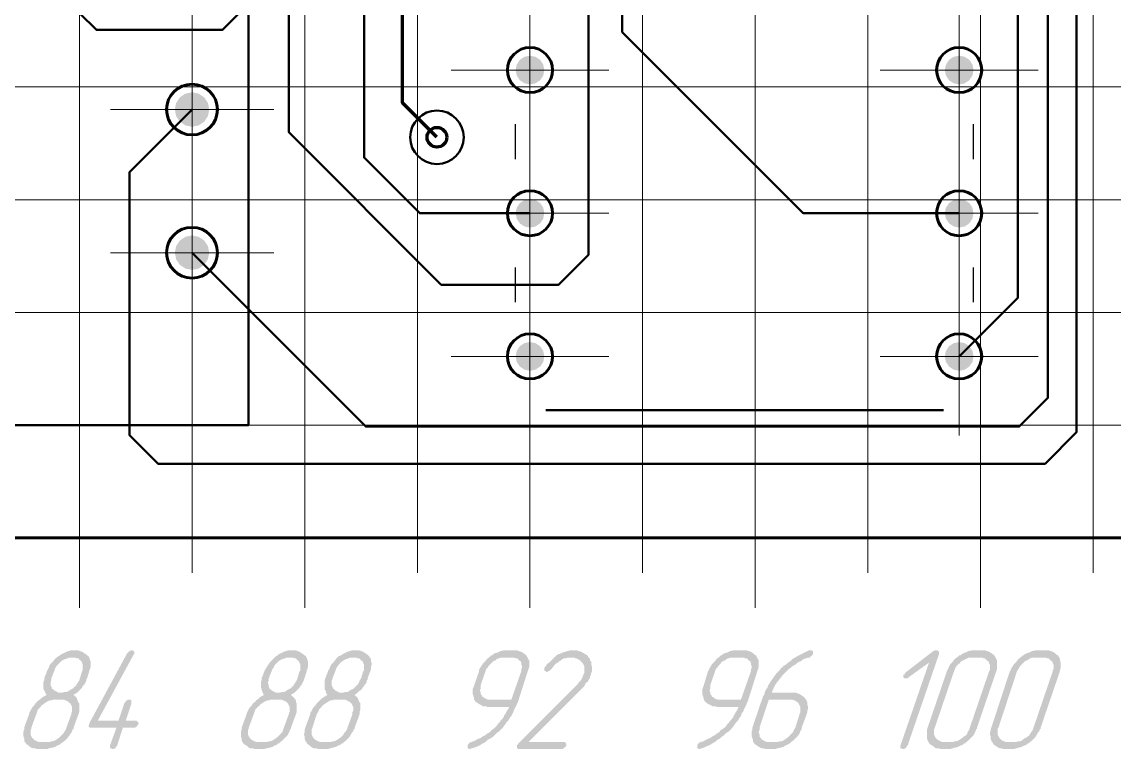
# Model space of a CAD drawing. Extents: x 260 to 1101, y 70 to 664.
# Drawn here: x 493.31 to 532.08, y 375.29 to 401.1 of the extents above; entities that cross this region are included whole.
import ezdxf

# ---------------------------------------------------------------- set-up
doc = ezdxf.new("R2010")
doc.units = 0
doc.header["$MEASUREMENT"] = 0
doc.layers.add('PDF _Геометрия', color=7, linetype='CONTINUOUS')
doc.layers.add('PDF _Сплошная заливка', color=7, linetype='CONTINUOUS')

msp = doc.modelspace()

# ---------------------------------------------------------------- hatches: boundary and pattern name
at = {"layer": 'PDF _Сплошная заливка', "true_color": 0xffffff, "transparency": 33554559}
for points in [[(510.839, 399.386), (510.878, 399.581), (510.988, 399.747), (511.153, 399.857), (511.348, 399.896), (511.348, 399.386)], [(526.073, 399.386), (526.112, 399.581), (526.223, 399.747), (526.388, 399.857), (526.583, 399.896), (526.583, 399.386)], [(511.858, 399.386), (511.819, 399.191), (511.709, 399.026), (511.543, 398.915), (511.348, 398.876), (511.348, 399.386)], [(527.093, 399.386), (527.054, 399.191), (526.943, 399.026), (526.778, 398.915), (526.583, 398.876), (526.583, 399.386)], [(499.353, 398.598), (499.587, 398.551), (499.785, 398.419), (499.917, 398.22), (499.964, 397.986), (499.353, 397.986)], [(499.964, 397.986), (499.917, 397.752), (499.785, 397.554), (499.587, 397.421), (499.353, 397.375), (499.353, 397.986)], [(510.839, 394.306), (510.878, 394.501), (510.988, 394.667), (511.153, 394.777), (511.348, 394.816), (511.348, 394.306)], [(526.073, 394.306), (526.112, 394.501), (526.223, 394.667), (526.388, 394.777), (526.583, 394.816), (526.583, 394.306)], [(511.858, 394.306), (511.819, 394.111), (511.709, 393.946), (511.543, 393.835), (511.348, 393.796), (511.348, 394.306)], [(527.093, 394.306), (527.054, 394.111), (526.943, 393.946), (526.778, 393.835), (526.583, 393.796), (526.583, 394.306)], [(499.353, 393.518), (499.587, 393.471), (499.785, 393.339), (499.917, 393.14), (499.964, 392.906), (499.353, 392.906)], [(499.964, 392.906), (499.917, 392.672), (499.785, 392.474), (499.587, 392.341), (499.353, 392.295), (499.353, 392.906)], [(510.839, 389.226), (510.878, 389.421), (510.988, 389.587), (511.153, 389.697), (511.348, 389.736), (511.348, 389.226)], [(526.073, 389.226), (526.112, 389.421), (526.223, 389.587), (526.388, 389.697), (526.583, 389.736), (526.583, 389.226)], [(511.858, 389.226), (511.819, 389.031), (511.709, 388.866), (511.543, 388.755), (511.348, 388.716), (511.348, 389.226)], [(527.093, 389.226), (527.054, 389.031), (526.943, 388.866), (526.778, 388.755), (526.583, 388.716), (526.583, 389.226)]]:
    msp.add_hatch(color=7, dxfattribs=at).paths.add_polyline_path(points)
at = {"layer": 'PDF _Сплошная заливка', "transparency": 33554559}
for points in [[(511.348, 399.386), (511.348, 399.896), (511.543, 399.857), (511.709, 399.747), (511.819, 399.581), (511.858, 399.386)], [(526.583, 399.386), (526.583, 399.896), (526.778, 399.857), (526.943, 399.747), (527.054, 399.581), (527.093, 399.386)], [(511.348, 399.386), (511.348, 398.876), (511.153, 398.915), (510.988, 399.026), (510.878, 399.191), (510.839, 399.386)], [(526.583, 399.386), (526.583, 398.876), (526.388, 398.915), (526.223, 399.026), (526.112, 399.191), (526.073, 399.386)], [(499.353, 397.986), (498.741, 397.986), (498.788, 398.22), (498.92, 398.419), (499.118, 398.551), (499.353, 398.598)], [(499.353, 397.986), (499.353, 397.375), (499.118, 397.421), (498.92, 397.554), (498.788, 397.752), (498.741, 397.986)], [(511.348, 394.306), (511.348, 394.816), (511.543, 394.777), (511.709, 394.667), (511.819, 394.501), (511.858, 394.306)], [(526.583, 394.306), (526.583, 394.816), (526.778, 394.777), (526.943, 394.667), (527.054, 394.501), (527.093, 394.306)], [(511.348, 394.306), (511.348, 393.796), (511.153, 393.835), (510.988, 393.946), (510.878, 394.111), (510.839, 394.306)], [(526.583, 394.306), (526.583, 393.796), (526.388, 393.835), (526.223, 393.946), (526.112, 394.111), (526.073, 394.306)], [(499.353, 392.906), (498.741, 392.906), (498.788, 393.14), (498.92, 393.339), (499.118, 393.471), (499.353, 393.518)], [(499.353, 392.906), (499.353, 392.295), (499.118, 392.341), (498.92, 392.474), (498.788, 392.672), (498.741, 392.906)], [(511.348, 389.226), (511.348, 389.736), (511.543, 389.697), (511.709, 389.587), (511.819, 389.421), (511.858, 389.226)], [(526.583, 389.226), (526.583, 389.736), (526.778, 389.697), (526.943, 389.587), (527.054, 389.421), (527.093, 389.226)], [(511.348, 389.226), (511.348, 388.716), (511.153, 388.755), (510.988, 388.866), (510.878, 389.031), (510.839, 389.226)], [(526.583, 389.226), (526.583, 388.716), (526.388, 388.755), (526.223, 388.866), (526.112, 389.031), (526.073, 389.226)], [(497.228, 378.797), (497.253, 378.797), (497.279, 378.772), (497.279, 378.772), (497.304, 378.746), (497.304, 378.721), (497.304, 378.67), (497.279, 378.645), (496.009, 376.308), (496.746, 376.308), (496.949, 376.918), (496.949, 376.918), (496.974, 376.943), (496.974, 376.968), (497.025, 376.994), (497.025, 376.994), (497.025, 377.019), (497.05, 377.019), (497.076, 377.045), (497.126, 377.045), (497.126, 377.045), (497.152, 377.045), (497.177, 377.045), (497.203, 377.019), (497.203, 377.019), (497.203, 376.994), (497.203, 376.968), (497.203, 376.918), (497, 376.308), (497.38, 376.308), (497.406, 376.283), (497.406, 376.283), (497.431, 376.257), (497.431, 376.257), (497.457, 376.232), (497.457, 376.206), (497.457, 376.181), (497.431, 376.181), (497.431, 376.156), (497.406, 376.13), (497.38, 376.079), (497.38, 376.079), (497.355, 376.079), (497.33, 376.054), (497.279, 376.054), (496.898, 376.054), (496.695, 375.419), (496.695, 375.419), (496.669, 375.394), (496.644, 375.343), (496.619, 375.317), (496.619, 375.317), (496.593, 375.317), (496.568, 375.292), (496.517, 375.292), (496.517, 375.292), (496.517, 375.292), (496.492, 375.317), (496.441, 375.317), (496.441, 375.317), (496.441, 375.343), (496.441, 375.368), (496.441, 375.419), (496.669, 376.054), (495.755, 376.054), (495.755, 376.054), (495.73, 376.054), (495.705, 376.079), (495.705, 376.079), (495.679, 376.105), (495.679, 376.13), (495.705, 376.181), (495.705, 376.206), (497.05, 378.696), (497.05, 378.696), (497.076, 378.721), (497.101, 378.746), (497.126, 378.772), (497.203, 378.797)], [(512.92, 378.797), (512.97, 378.797), (512.996, 378.797), (513.072, 378.772), (513.174, 378.746), (513.25, 378.696), (513.301, 378.67), (513.351, 378.645), (513.402, 378.594), (513.428, 378.543), (513.428, 378.543), (513.428, 378.543), (513.453, 378.518), (513.453, 378.518), (513.478, 378.492), (513.478, 378.442), (513.529, 378.391), (513.529, 378.289), (513.555, 378.188), (513.555, 378.137), (513.555, 378.061), (513.529, 378.01), (513.504, 377.934), (513.504, 377.934), (513.504, 377.934), (513.504, 377.908), (513.478, 377.857), (513.478, 377.832), (513.453, 377.781), (513.402, 377.705), (513.402, 377.68), (513.377, 377.68), (513.351, 377.654), (513.326, 377.629), (513.301, 377.578), (513.275, 377.527), (513.224, 377.476), (513.174, 377.426), (511.295, 375.546), (512.564, 375.546), (512.59, 375.546), (512.615, 375.521), (512.615, 375.495), (512.64, 375.495), (512.64, 375.495), (512.64, 375.444), (512.64, 375.419), (512.64, 375.419), (512.615, 375.394), (512.615, 375.368), (512.564, 375.343), (512.564, 375.343), (512.539, 375.317), (512.514, 375.292), (512.463, 375.292), (510.965, 375.292), (510.939, 375.292), (510.914, 375.317), (510.888, 375.343), (510.888, 375.343), (510.888, 375.368), (510.888, 375.394), (510.888, 375.444), (510.888, 375.444), (510.914, 375.444), (510.914, 375.47), (510.939, 375.495), (513.021, 377.578), (513.098, 377.68), (513.174, 377.756), (513.174, 377.756), (513.174, 377.781), (513.174, 377.781), (513.199, 377.807), (513.224, 377.883), (513.25, 377.934), (513.25, 377.934), (513.25, 377.959), (513.275, 377.984), (513.275, 378.035), (513.275, 378.086), (513.275, 378.162), (513.275, 378.238), (513.25, 378.289), (513.224, 378.34), (513.199, 378.365), (513.199, 378.365), (513.174, 378.391), (513.174, 378.391), (513.148, 378.416), (513.123, 378.442), (513.098, 378.467), (513.021, 378.492), (513.021, 378.492), (512.996, 378.518), (512.996, 378.518), (512.945, 378.518), (512.92, 378.543), (512.894, 378.543), (512.793, 378.543), (512.767, 378.543), (512.742, 378.543), (512.691, 378.543), (512.64, 378.518), (512.564, 378.518), (512.514, 378.492), (512.437, 378.442), (512.437, 378.442), (512.412, 378.416), (512.387, 378.416), (512.336, 378.365), (512.285, 378.34), (512.209, 378.264), (512.158, 378.188), (512.082, 378.111), (512.082, 378.111), (512.082, 378.111), (512.056, 378.086), (512.031, 378.061), (512.031, 378.061), (512.006, 378.061), (511.98, 378.035), (511.955, 378.035), (511.955, 378.035), (511.929, 378.035), (511.904, 378.061), (511.879, 378.061), (511.853, 378.086), (511.853, 378.086), (511.853, 378.137), (511.853, 378.162), (511.879, 378.213), (511.904, 378.213), (511.904, 378.213), (511.904, 378.238), (511.929, 378.264), (511.955, 378.315), (512.031, 378.365), (512.107, 378.442), (512.183, 378.518), (512.26, 378.594), (512.361, 378.67), (512.387, 378.67), (512.387, 378.67), (512.387, 378.67), (512.412, 378.67), (512.463, 378.696), (512.514, 378.721), (512.59, 378.746), (512.691, 378.772), (512.767, 378.797), (512.869, 378.797)], [(525.793, 378.797), (525.818, 378.797), (525.844, 378.772), (525.844, 378.772), (525.869, 378.746), (525.869, 378.721), (525.869, 378.67), (524.752, 375.419), (524.752, 375.419), (524.727, 375.394), (524.701, 375.343), (524.676, 375.317), (524.676, 375.317), (524.65, 375.317), (524.625, 375.292), (524.574, 375.292), (524.574, 375.292), (524.574, 375.292), (524.549, 375.317), (524.498, 375.317), (524.498, 375.317), (524.498, 375.343), (524.498, 375.368), (524.498, 375.419), (525.514, 378.365), (524.777, 377.832), (524.777, 377.832), (524.752, 377.807), (524.727, 377.807), (524.701, 377.807), (524.676, 377.807), (524.65, 377.807), (524.625, 377.807), (524.625, 377.832), (524.6, 377.832), (524.6, 377.857), (524.6, 377.883), (524.6, 377.934), (524.6, 377.934), (524.625, 377.934), (524.65, 377.959), (524.676, 378.01), (525.666, 378.772), (525.692, 378.772), (525.717, 378.797), (525.742, 378.797), (525.768, 378.797)]]:
    msp.add_hatch(color=256, dxfattribs=at).paths.add_polyline_path(points)
h = msp.add_hatch(color=256, dxfattribs=at)
h.paths.add_polyline_path([(495.121, 378.543), (495.095, 378.543), (495.044, 378.543), (494.994, 378.543), (494.943, 378.518), (494.867, 378.492), (494.79, 378.467), (494.714, 378.416), (494.714, 378.416), (494.689, 378.391), (494.664, 378.365), (494.613, 378.315), (494.562, 378.264), (494.511, 378.188), (494.486, 378.137), (494.46, 378.061), (494.359, 377.807), (494.359, 377.781), (494.359, 377.756), (494.359, 377.73), (494.333, 377.68), (494.333, 377.629), (494.333, 377.553), (494.359, 377.502), (494.384, 377.451), (494.384, 377.426), (494.41, 377.426), (494.435, 377.4), (494.46, 377.375), (494.511, 377.349), (494.562, 377.324), (494.613, 377.299), (494.689, 377.299), (494.74, 377.299), (494.765, 377.299), (494.816, 377.324), (494.892, 377.324), (494.968, 377.349), (495.019, 377.4), (495.095, 377.426), (495.121, 377.451), (495.146, 377.451), (495.171, 377.502), (495.222, 377.527), (495.248, 377.578), (495.298, 377.654), (495.349, 377.73), (495.374, 377.807), (495.451, 378.061), (495.451, 378.061), (495.476, 378.086), (495.476, 378.137), (495.476, 378.162), (495.476, 378.238), (495.476, 378.289), (495.451, 378.34), (495.425, 378.416), (495.425, 378.416), (495.4, 378.416), (495.4, 378.442), (495.349, 378.467), (495.324, 378.518), (495.248, 378.518), (495.197, 378.543)], flags=0)
h.paths.add_polyline_path([(494.74, 377.045), (494.46, 377.045), (494.41, 377.045), (494.359, 377.019), (494.308, 377.019), (494.232, 376.994), (494.156, 376.943), (494.08, 376.892), (494.08, 376.892), (494.054, 376.867), (494.003, 376.841), (493.978, 376.791), (493.927, 376.74), (493.876, 376.689), (493.851, 376.613), (493.826, 376.537), (493.648, 376.054), (493.648, 376.029), (493.648, 376.003), (493.623, 375.978), (493.623, 375.927), (493.623, 375.876), (493.623, 375.8), (493.648, 375.749), (493.673, 375.698), (493.673, 375.698), (493.699, 375.673), (493.724, 375.648), (493.749, 375.622), (493.8, 375.597), (493.851, 375.571), (493.902, 375.546), (493.978, 375.546), (494.257, 375.546), (494.308, 375.546), (494.359, 375.571), (494.41, 375.571), (494.486, 375.597), (494.562, 375.648), (494.638, 375.698), (494.638, 375.698), (494.664, 375.724), (494.689, 375.749), (494.74, 375.8), (494.79, 375.851), (494.816, 375.902), (494.867, 375.978), (494.892, 376.054), (495.07, 376.537), (495.07, 376.562), (495.07, 376.587), (495.095, 376.613), (495.095, 376.664), (495.095, 376.714), (495.095, 376.791), (495.07, 376.841), (495.044, 376.892), (495.044, 376.918), (495.019, 376.918), (494.994, 376.943), (494.968, 376.968), (494.943, 376.994), (494.867, 377.019), (494.816, 377.045)], flags=0)
h.paths.add_polyline_path([(495.248, 378.797), (495.324, 378.797), (495.374, 378.772), (495.451, 378.746), (495.527, 378.696), (495.603, 378.645), (495.628, 378.619), (495.679, 378.594), (495.679, 378.569), (495.679, 378.569), (495.705, 378.543), (495.705, 378.518), (495.73, 378.467), (495.73, 378.442), (495.755, 378.391), (495.755, 378.34), (495.755, 378.213), (495.73, 378.137), (495.705, 378.061), (495.628, 377.807), (495.603, 377.781), (495.603, 377.756), (495.603, 377.73), (495.578, 377.68), (495.552, 377.629), (495.527, 377.578), (495.476, 377.527), (495.451, 377.476), (495.425, 377.451), (495.425, 377.451), (495.4, 377.426), (495.349, 377.375), (495.324, 377.349), (495.273, 377.299), (495.197, 377.248), (495.146, 377.222), (495.146, 377.197), (495.171, 377.197), (495.197, 377.172), (495.222, 377.146), (495.248, 377.121), (495.273, 377.07), (495.298, 376.994), (495.324, 376.943), (495.324, 376.943), (495.349, 376.918), (495.349, 376.867), (495.349, 376.816), (495.349, 376.765), (495.349, 376.689), (495.349, 376.613), (495.324, 376.537), (495.146, 376.054), (495.146, 376.029), (495.146, 376.029), (495.146, 376.003), (495.121, 376.003), (495.095, 375.927), (495.07, 375.876), (494.994, 375.775), (494.943, 375.698), (494.841, 375.597), (494.74, 375.521), (494.74, 375.521), (494.74, 375.495), (494.714, 375.495), (494.689, 375.495), (494.664, 375.47), (494.638, 375.444), (494.562, 375.419), (494.486, 375.368), (494.384, 375.343), (494.257, 375.317), (494.207, 375.292), (494.156, 375.292), (493.876, 375.292), (493.851, 375.292), (493.8, 375.317), (493.724, 375.317), (493.648, 375.343), (493.572, 375.394), (493.521, 375.444), (493.47, 375.47), (493.445, 375.521), (493.445, 375.521), (493.445, 375.521), (493.419, 375.546), (493.394, 375.597), (493.394, 375.673), (493.369, 375.749), (493.369, 375.825), (493.369, 375.876), (493.369, 375.927), (493.394, 375.978), (493.394, 376.054), (493.572, 376.537), (493.572, 376.562), (493.572, 376.587), (493.597, 376.613), (493.623, 376.664), (493.648, 376.714), (493.699, 376.791), (493.749, 376.841), (493.8, 376.918), (493.8, 376.918), (493.826, 376.943), (493.851, 376.968), (493.902, 377.019), (493.978, 377.07), (494.029, 377.121), (494.105, 377.172), (494.207, 377.222), (494.181, 377.222), (494.181, 377.222), (494.156, 377.248), (494.156, 377.273), (494.13, 377.324), (494.105, 377.375), (494.08, 377.426), (494.08, 377.476), (494.08, 377.476), (494.08, 377.502), (494.08, 377.527), (494.08, 377.578), (494.08, 377.603), (494.08, 377.68), (494.105, 377.73), (494.105, 377.807), (494.207, 378.061), (494.207, 378.061), (494.207, 378.061), (494.207, 378.086), (494.232, 378.111), (494.257, 378.162), (494.283, 378.238), (494.333, 378.315), (494.41, 378.391), (494.486, 378.492), (494.613, 378.594), (494.613, 378.594), (494.638, 378.594), (494.664, 378.619), (494.689, 378.645), (494.74, 378.67), (494.79, 378.696), (494.841, 378.721), (494.892, 378.746), (495.044, 378.797), (495.121, 378.797), (495.222, 378.797)], flags=0)
h = msp.add_hatch(color=256, dxfattribs=at)
h.paths.add_polyline_path([(502.839, 378.543), (502.814, 378.543), (502.763, 378.543), (502.713, 378.543), (502.662, 378.518), (502.586, 378.492), (502.509, 378.467), (502.433, 378.416), (502.433, 378.416), (502.408, 378.391), (502.382, 378.365), (502.332, 378.315), (502.281, 378.264), (502.255, 378.188), (502.205, 378.137), (502.179, 378.061), (502.078, 377.807), (502.078, 377.781), (502.078, 377.756), (502.078, 377.73), (502.052, 377.68), (502.052, 377.629), (502.078, 377.553), (502.078, 377.502), (502.103, 377.451), (502.103, 377.426), (502.129, 377.426), (502.154, 377.4), (502.179, 377.375), (502.23, 377.349), (502.281, 377.324), (502.332, 377.299), (502.408, 377.299), (502.459, 377.299), (502.484, 377.299), (502.56, 377.324), (502.611, 377.324), (502.687, 377.349), (502.738, 377.4), (502.814, 377.426), (502.839, 377.451), (502.865, 377.451), (502.89, 377.502), (502.941, 377.527), (502.966, 377.578), (503.017, 377.654), (503.068, 377.73), (503.093, 377.807), (503.17, 378.061), (503.195, 378.061), (503.195, 378.086), (503.195, 378.137), (503.195, 378.162), (503.195, 378.238), (503.195, 378.289), (503.17, 378.34), (503.144, 378.416), (503.144, 378.416), (503.119, 378.416), (503.119, 378.442), (503.068, 378.467), (503.043, 378.518), (502.992, 378.518), (502.916, 378.543)], flags=0)
h.paths.add_polyline_path([(502.459, 377.045), (502.179, 377.045), (502.129, 377.045), (502.078, 377.019), (502.027, 377.019), (501.951, 376.994), (501.875, 376.943), (501.798, 376.892), (501.798, 376.892), (501.773, 376.867), (501.748, 376.841), (501.697, 376.791), (501.646, 376.74), (501.595, 376.689), (501.57, 376.613), (501.545, 376.537), (501.367, 376.054), (501.367, 376.029), (501.367, 376.003), (501.341, 375.978), (501.341, 375.927), (501.341, 375.876), (501.341, 375.8), (501.367, 375.749), (501.392, 375.698), (501.392, 375.698), (501.418, 375.673), (501.443, 375.648), (501.468, 375.622), (501.519, 375.597), (501.57, 375.571), (501.621, 375.546), (501.697, 375.546), (501.976, 375.546), (502.027, 375.546), (502.078, 375.571), (502.129, 375.571), (502.205, 375.597), (502.281, 375.648), (502.357, 375.698), (502.357, 375.698), (502.382, 375.724), (502.408, 375.749), (502.459, 375.8), (502.509, 375.851), (502.56, 375.902), (502.586, 375.978), (502.611, 376.054), (502.789, 376.537), (502.789, 376.562), (502.789, 376.587), (502.814, 376.613), (502.814, 376.664), (502.814, 376.714), (502.814, 376.791), (502.789, 376.841), (502.763, 376.892), (502.763, 376.918), (502.738, 376.918), (502.738, 376.943), (502.687, 376.968), (502.662, 376.994), (502.586, 377.019), (502.535, 377.045)], flags=0)
h.paths.add_polyline_path([(502.966, 378.797), (503.043, 378.797), (503.093, 378.772), (503.17, 378.746), (503.246, 378.696), (503.322, 378.645), (503.347, 378.619), (503.398, 378.594), (503.398, 378.569), (503.398, 378.569), (503.423, 378.543), (503.423, 378.518), (503.449, 378.467), (503.449, 378.442), (503.474, 378.391), (503.474, 378.34), (503.474, 378.213), (503.449, 378.137), (503.423, 378.061), (503.347, 377.807), (503.322, 377.781), (503.322, 377.756), (503.322, 377.73), (503.297, 377.68), (503.271, 377.629), (503.246, 377.578), (503.195, 377.527), (503.17, 377.476), (503.144, 377.451), (503.144, 377.451), (503.119, 377.426), (503.068, 377.375), (503.043, 377.349), (502.992, 377.299), (502.916, 377.248), (502.865, 377.222), (502.865, 377.197), (502.89, 377.197), (502.916, 377.172), (502.941, 377.146), (502.966, 377.121), (503.017, 377.07), (503.043, 376.994), (503.043, 376.943), (503.043, 376.943), (503.068, 376.918), (503.068, 376.867), (503.068, 376.816), (503.068, 376.765), (503.068, 376.689), (503.068, 376.613), (503.043, 376.537), (502.865, 376.054), (502.865, 376.029), (502.865, 376.029), (502.865, 376.003), (502.839, 376.003), (502.814, 375.927), (502.789, 375.876), (502.738, 375.775), (502.662, 375.698), (502.56, 375.597), (502.459, 375.521), (502.459, 375.521), (502.459, 375.495), (502.433, 375.495), (502.408, 375.495), (502.382, 375.47), (502.357, 375.444), (502.281, 375.419), (502.205, 375.368), (502.103, 375.343), (501.976, 375.317), (501.925, 375.292), (501.875, 375.292), (501.595, 375.292), (501.57, 375.292), (501.519, 375.317), (501.443, 375.317), (501.367, 375.343), (501.316, 375.394), (501.24, 375.444), (501.189, 375.47), (501.164, 375.521), (501.164, 375.521), (501.164, 375.521), (501.138, 375.546), (501.113, 375.597), (501.113, 375.673), (501.087, 375.749), (501.087, 375.825), (501.087, 375.876), (501.087, 375.927), (501.113, 375.978), (501.113, 376.054), (501.291, 376.537), (501.291, 376.562), (501.316, 376.587), (501.316, 376.613), (501.341, 376.664), (501.367, 376.714), (501.418, 376.791), (501.468, 376.841), (501.519, 376.918), (501.519, 376.918), (501.545, 376.943), (501.595, 376.968), (501.621, 377.019), (501.697, 377.07), (501.748, 377.121), (501.824, 377.172), (501.925, 377.222), (501.9, 377.222), (501.9, 377.222), (501.875, 377.248), (501.875, 377.273), (501.849, 377.324), (501.824, 377.375), (501.824, 377.426), (501.798, 377.476), (501.798, 377.476), (501.798, 377.502), (501.798, 377.527), (501.798, 377.578), (501.798, 377.603), (501.798, 377.68), (501.824, 377.73), (501.824, 377.807), (501.925, 378.061), (501.925, 378.061), (501.925, 378.061), (501.925, 378.086), (501.951, 378.111), (501.976, 378.162), (502.027, 378.238), (502.078, 378.315), (502.129, 378.391), (502.23, 378.492), (502.332, 378.594), (502.332, 378.594), (502.357, 378.594), (502.382, 378.619), (502.408, 378.645), (502.459, 378.67), (502.509, 378.696), (502.56, 378.721), (502.611, 378.746), (502.763, 378.797), (502.839, 378.797)], flags=0)
h = msp.add_hatch(color=256, dxfattribs=at)
h.paths.add_polyline_path([(505.099, 378.543), (505.074, 378.543), (505.023, 378.543), (504.972, 378.543), (504.922, 378.518), (504.845, 378.492), (504.769, 378.467), (504.693, 378.416), (504.693, 378.416), (504.668, 378.391), (504.617, 378.365), (504.591, 378.315), (504.541, 378.264), (504.49, 378.188), (504.464, 378.137), (504.439, 378.061), (504.338, 377.807), (504.338, 377.781), (504.338, 377.756), (504.312, 377.73), (504.312, 377.68), (504.312, 377.629), (504.312, 377.553), (504.338, 377.502), (504.363, 377.451), (504.363, 377.426), (504.388, 377.426), (504.414, 377.4), (504.439, 377.375), (504.49, 377.349), (504.541, 377.324), (504.591, 377.299), (504.668, 377.299), (504.718, 377.299), (504.744, 377.299), (504.795, 377.324), (504.871, 377.324), (504.922, 377.349), (504.998, 377.4), (505.074, 377.426), (505.074, 377.451), (505.099, 377.451), (505.15, 377.502), (505.175, 377.527), (505.226, 377.578), (505.277, 377.654), (505.302, 377.73), (505.353, 377.807), (505.429, 378.061), (505.429, 378.061), (505.455, 378.086), (505.455, 378.137), (505.455, 378.162), (505.455, 378.238), (505.455, 378.289), (505.429, 378.34), (505.404, 378.416), (505.404, 378.416), (505.379, 378.416), (505.353, 378.442), (505.328, 378.467), (505.277, 378.518), (505.226, 378.518), (505.175, 378.543)], flags=0)
h.paths.add_polyline_path([(504.718, 377.045), (504.439, 377.045), (504.388, 377.045), (504.338, 377.019), (504.261, 377.019), (504.211, 376.994), (504.134, 376.943), (504.058, 376.892), (504.033, 376.892), (504.033, 376.867), (503.982, 376.841), (503.957, 376.791), (503.906, 376.74), (503.855, 376.689), (503.83, 376.613), (503.779, 376.537), (503.627, 376.054), (503.627, 376.029), (503.601, 376.003), (503.601, 375.978), (503.601, 375.927), (503.601, 375.876), (503.601, 375.8), (503.627, 375.749), (503.652, 375.698), (503.652, 375.698), (503.677, 375.673), (503.703, 375.648), (503.728, 375.622), (503.779, 375.597), (503.83, 375.571), (503.88, 375.546), (503.957, 375.546), (504.236, 375.546), (504.287, 375.546), (504.338, 375.571), (504.388, 375.571), (504.464, 375.597), (504.541, 375.648), (504.617, 375.698), (504.617, 375.698), (504.642, 375.724), (504.668, 375.749), (504.718, 375.8), (504.744, 375.851), (504.795, 375.902), (504.845, 375.978), (504.871, 376.054), (505.048, 376.537), (505.048, 376.562), (505.048, 376.587), (505.048, 376.613), (505.074, 376.664), (505.074, 376.714), (505.074, 376.791), (505.048, 376.841), (505.023, 376.892), (505.023, 376.918), (504.998, 376.918), (504.972, 376.943), (504.947, 376.968), (504.896, 376.994), (504.845, 377.019), (504.795, 377.045)], flags=0)
h.paths.add_polyline_path([(505.226, 378.797), (505.277, 378.797), (505.353, 378.772), (505.429, 378.746), (505.506, 378.696), (505.582, 378.645), (505.607, 378.619), (505.632, 378.594), (505.658, 378.569), (505.658, 378.569), (505.658, 378.543), (505.683, 378.518), (505.709, 378.467), (505.709, 378.442), (505.709, 378.391), (505.734, 378.34), (505.709, 378.213), (505.709, 378.137), (505.683, 378.061), (505.582, 377.807), (505.582, 377.781), (505.582, 377.756), (505.556, 377.73), (505.556, 377.68), (505.531, 377.629), (505.48, 377.578), (505.455, 377.527), (505.404, 377.476), (505.404, 377.451), (505.404, 377.451), (505.379, 377.426), (505.328, 377.375), (505.277, 377.349), (505.226, 377.299), (505.175, 377.248), (505.125, 377.222), (505.125, 377.197), (505.15, 377.197), (505.175, 377.172), (505.201, 377.146), (505.226, 377.121), (505.252, 377.07), (505.277, 376.994), (505.302, 376.943), (505.302, 376.943), (505.328, 376.918), (505.328, 376.867), (505.328, 376.816), (505.328, 376.765), (505.328, 376.689), (505.302, 376.613), (505.302, 376.537), (505.125, 376.054), (505.125, 376.029), (505.125, 376.029), (505.125, 376.003), (505.099, 376.003), (505.074, 375.927), (505.023, 375.876), (504.972, 375.775), (504.922, 375.698), (504.82, 375.597), (504.718, 375.521), (504.718, 375.521), (504.718, 375.495), (504.693, 375.495), (504.668, 375.495), (504.642, 375.47), (504.617, 375.444), (504.541, 375.419), (504.439, 375.368), (504.338, 375.343), (504.236, 375.317), (504.185, 375.292), (504.109, 375.292), (503.83, 375.292), (503.83, 375.292), (503.779, 375.317), (503.703, 375.317), (503.627, 375.343), (503.55, 375.394), (503.5, 375.444), (503.449, 375.47), (503.423, 375.521), (503.423, 375.521), (503.423, 375.521), (503.398, 375.546), (503.373, 375.597), (503.347, 375.673), (503.347, 375.749), (503.322, 375.825), (503.347, 375.876), (503.347, 375.927), (503.347, 375.978), (503.373, 376.054), (503.55, 376.537), (503.55, 376.562), (503.55, 376.587), (503.576, 376.613), (503.601, 376.664), (503.627, 376.714), (503.677, 376.791), (503.728, 376.841), (503.779, 376.918), (503.779, 376.918), (503.804, 376.943), (503.83, 376.968), (503.88, 377.019), (503.931, 377.07), (504.007, 377.121), (504.084, 377.172), (504.16, 377.222), (504.16, 377.222), (504.16, 377.222), (504.134, 377.248), (504.109, 377.273), (504.109, 377.324), (504.084, 377.375), (504.058, 377.426), (504.058, 377.476), (504.058, 377.476), (504.058, 377.502), (504.058, 377.527), (504.058, 377.578), (504.058, 377.603), (504.058, 377.68), (504.058, 377.73), (504.084, 377.807), (504.185, 378.061), (504.185, 378.061), (504.185, 378.061), (504.185, 378.086), (504.211, 378.111), (504.236, 378.162), (504.261, 378.238), (504.312, 378.315), (504.388, 378.391), (504.464, 378.492), (504.566, 378.594), (504.591, 378.594), (504.591, 378.594), (504.642, 378.619), (504.668, 378.645), (504.718, 378.67), (504.769, 378.696), (504.82, 378.721), (504.871, 378.746), (505.023, 378.797), (505.099, 378.797), (505.201, 378.797)], flags=0)
h = msp.add_hatch(color=256, dxfattribs=at)
h.paths.add_polyline_path([(510.711, 378.543), (510.406, 378.543), (510.381, 378.543), (510.33, 378.543), (510.254, 378.518), (510.177, 378.492), (510.127, 378.442), (510.051, 378.416), (510.025, 378.391), (510.025, 378.391), (509.974, 378.34), (509.949, 378.315), (509.898, 378.264), (509.847, 378.188), (509.797, 378.137), (509.771, 378.061), (509.594, 377.553), (509.594, 377.527), (509.594, 377.502), (509.594, 377.476), (509.594, 377.426), (509.568, 377.375), (509.594, 377.324), (509.594, 377.248), (509.644, 377.197), (509.644, 377.197), (509.644, 377.172), (509.67, 377.146), (509.72, 377.121), (509.746, 377.095), (509.797, 377.07), (509.873, 377.045), (509.949, 377.045), (510.685, 377.045), (511.041, 378.061), (511.041, 378.061), (511.041, 378.086), (511.041, 378.137), (511.066, 378.162), (511.066, 378.238), (511.041, 378.289), (511.041, 378.34), (511.015, 378.416), (510.99, 378.416), (510.99, 378.416), (510.965, 378.442), (510.939, 378.467), (510.888, 378.518), (510.838, 378.518), (510.761, 378.543)], flags=0)
h.paths.add_polyline_path([(510.838, 378.797), (510.888, 378.797), (510.965, 378.772), (511.041, 378.746), (511.117, 378.696), (511.193, 378.645), (511.219, 378.619), (511.244, 378.569), (511.244, 378.569), (511.244, 378.569), (511.269, 378.543), (511.269, 378.518), (511.295, 378.467), (511.32, 378.442), (511.32, 378.391), (511.32, 378.34), (511.32, 378.213), (511.295, 378.137), (511.269, 378.061), (510.914, 376.943), (510.914, 376.943), (510.888, 376.918), (510.888, 376.892), (510.863, 376.841), (510.838, 376.791), (510.812, 376.74), (510.787, 376.689), (510.761, 376.613), (510.736, 376.562), (510.685, 376.46), (510.635, 376.41), (510.584, 376.308), (510.508, 376.232), (510.457, 376.156), (510.381, 376.054), (510.304, 375.978), (510.304, 375.978), (510.279, 375.952), (510.254, 375.927), (510.228, 375.902), (510.177, 375.876), (510.127, 375.825), (510.076, 375.775), (510.025, 375.724), (509.949, 375.673), (509.847, 375.622), (509.771, 375.546), (509.67, 375.495), (509.594, 375.444), (509.492, 375.394), (509.365, 375.343), (509.263, 375.317), (509.213, 375.292), (509.213, 375.292), (509.187, 375.292), (509.162, 375.317), (509.136, 375.343), (509.136, 375.343), (509.136, 375.368), (509.136, 375.394), (509.136, 375.419), (509.136, 375.444), (509.136, 375.444), (509.162, 375.47), (509.187, 375.495), (509.187, 375.495), (509.187, 375.521), (509.213, 375.521), (509.263, 375.546), (509.263, 375.546), (509.289, 375.546), (509.289, 375.546), (509.314, 375.571), (509.365, 375.571), (509.39, 375.597), (509.441, 375.622), (509.492, 375.648), (509.619, 375.698), (509.644, 375.724), (509.72, 375.775), (509.746, 375.775), (509.771, 375.8), (509.797, 375.825), (509.847, 375.851), (509.924, 375.902), (510, 375.978), (510.076, 376.029), (510.152, 376.105), (510.152, 376.13), (510.177, 376.13), (510.203, 376.181), (510.228, 376.206), (510.279, 376.257), (510.33, 376.333), (510.381, 376.384), (510.431, 376.46), (510.431, 376.46), (510.431, 376.486), (510.457, 376.511), (510.482, 376.562), (510.508, 376.613), (510.558, 376.689), (510.584, 376.74), (510.609, 376.791), (509.822, 376.791), (509.797, 376.816), (509.746, 376.816), (509.67, 376.816), (509.594, 376.867), (509.543, 376.892), (509.467, 376.943), (509.416, 376.968), (509.39, 377.019), (509.39, 377.019), (509.39, 377.019), (509.365, 377.045), (509.365, 377.095), (509.34, 377.172), (509.314, 377.248), (509.314, 377.324), (509.314, 377.426), (509.34, 377.476), (509.365, 377.553), (509.543, 378.061), (509.543, 378.061), (509.543, 378.061), (509.543, 378.086), (509.543, 378.111), (509.568, 378.162), (509.619, 378.238), (509.67, 378.315), (509.746, 378.391), (509.822, 378.492), (509.924, 378.569), (509.924, 378.569), (509.949, 378.594), (509.949, 378.594), (509.974, 378.619), (510, 378.619), (510.025, 378.645), (510.101, 378.696), (510.203, 378.721), (510.304, 378.772), (510.431, 378.797), (510.482, 378.797), (510.812, 378.797)], flags=0)
h = msp.add_hatch(color=256, dxfattribs=at)
h.paths.add_polyline_path([(518.836, 378.543), (518.557, 378.543), (518.531, 378.543), (518.48, 378.543), (518.404, 378.518), (518.328, 378.492), (518.277, 378.442), (518.201, 378.416), (518.176, 378.391), (518.15, 378.391), (518.125, 378.34), (518.1, 378.315), (518.049, 378.264), (517.998, 378.188), (517.947, 378.137), (517.922, 378.061), (517.744, 377.553), (517.744, 377.527), (517.744, 377.502), (517.744, 377.476), (517.744, 377.426), (517.719, 377.375), (517.744, 377.324), (517.744, 377.248), (517.795, 377.197), (517.795, 377.197), (517.795, 377.172), (517.82, 377.146), (517.871, 377.121), (517.896, 377.095), (517.947, 377.07), (518.023, 377.045), (518.1, 377.045), (518.836, 377.045), (519.191, 378.061), (519.191, 378.061), (519.191, 378.086), (519.191, 378.137), (519.217, 378.162), (519.217, 378.238), (519.191, 378.289), (519.191, 378.34), (519.166, 378.416), (519.141, 378.416), (519.141, 378.416), (519.115, 378.442), (519.09, 378.467), (519.039, 378.518), (518.988, 378.518), (518.912, 378.543)], flags=0)
h.paths.add_polyline_path([(518.988, 378.797), (519.039, 378.797), (519.115, 378.772), (519.191, 378.746), (519.267, 378.696), (519.318, 378.645), (519.369, 378.619), (519.395, 378.569), (519.395, 378.569), (519.395, 378.569), (519.42, 378.543), (519.42, 378.518), (519.445, 378.467), (519.471, 378.442), (519.471, 378.391), (519.471, 378.34), (519.471, 378.213), (519.445, 378.137), (519.42, 378.061), (519.064, 376.943), (519.064, 376.943), (519.039, 376.918), (519.039, 376.892), (519.014, 376.841), (518.988, 376.791), (518.963, 376.74), (518.937, 376.689), (518.912, 376.613), (518.861, 376.562), (518.836, 376.46), (518.785, 376.41), (518.734, 376.308), (518.658, 376.232), (518.607, 376.156), (518.531, 376.054), (518.455, 375.978), (518.455, 375.978), (518.43, 375.952), (518.404, 375.927), (518.379, 375.902), (518.328, 375.876), (518.277, 375.825), (518.226, 375.775), (518.15, 375.724), (518.1, 375.673), (517.998, 375.622), (517.922, 375.546), (517.82, 375.495), (517.744, 375.444), (517.617, 375.394), (517.516, 375.343), (517.414, 375.317), (517.363, 375.292), (517.363, 375.292), (517.338, 375.292), (517.312, 375.317), (517.287, 375.343), (517.287, 375.343), (517.287, 375.368), (517.287, 375.394), (517.287, 375.419), (517.287, 375.444), (517.287, 375.444), (517.312, 375.47), (517.338, 375.495), (517.338, 375.495), (517.338, 375.521), (517.363, 375.521), (517.414, 375.546), (517.414, 375.546), (517.414, 375.546), (517.439, 375.546), (517.465, 375.571), (517.516, 375.571), (517.541, 375.597), (517.592, 375.622), (517.642, 375.648), (517.769, 375.698), (517.795, 375.724), (517.871, 375.775), (517.896, 375.775), (517.922, 375.8), (517.947, 375.825), (517.998, 375.851), (518.074, 375.902), (518.125, 375.978), (518.226, 376.029), (518.303, 376.105), (518.303, 376.13), (518.328, 376.13), (518.353, 376.181), (518.379, 376.206), (518.43, 376.257), (518.48, 376.333), (518.531, 376.384), (518.582, 376.46), (518.582, 376.46), (518.582, 376.486), (518.607, 376.511), (518.633, 376.562), (518.658, 376.613), (518.709, 376.689), (518.734, 376.74), (518.76, 376.791), (517.973, 376.791), (517.947, 376.816), (517.896, 376.816), (517.82, 376.816), (517.744, 376.867), (517.668, 376.892), (517.617, 376.943), (517.566, 376.968), (517.541, 377.019), (517.541, 377.019), (517.541, 377.019), (517.516, 377.045), (517.516, 377.095), (517.49, 377.172), (517.465, 377.248), (517.465, 377.324), (517.465, 377.426), (517.49, 377.476), (517.516, 377.553), (517.668, 378.061), (517.668, 378.061), (517.693, 378.061), (517.693, 378.086), (517.693, 378.111), (517.719, 378.162), (517.769, 378.238), (517.82, 378.315), (517.896, 378.391), (517.973, 378.492), (518.074, 378.569), (518.074, 378.569), (518.1, 378.594), (518.1, 378.594), (518.125, 378.619), (518.15, 378.619), (518.176, 378.645), (518.252, 378.696), (518.353, 378.721), (518.455, 378.772), (518.582, 378.797), (518.633, 378.797), (518.963, 378.797)], flags=0)
h = msp.add_hatch(color=256, dxfattribs=at)
h.paths.add_polyline_path([(520.588, 377.045), (519.826, 377.045), (519.496, 376.054), (519.496, 376.029), (519.496, 376.003), (519.496, 375.978), (519.471, 375.927), (519.471, 375.876), (519.496, 375.8), (519.496, 375.749), (519.521, 375.698), (519.547, 375.698), (519.547, 375.673), (519.572, 375.648), (519.598, 375.622), (519.648, 375.597), (519.699, 375.571), (519.75, 375.546), (519.826, 375.546), (520.105, 375.546), (520.156, 375.546), (520.207, 375.571), (520.283, 375.571), (520.334, 375.597), (520.41, 375.648), (520.486, 375.698), (520.486, 375.698), (520.512, 375.724), (520.537, 375.749), (520.588, 375.8), (520.639, 375.851), (520.689, 375.902), (520.715, 375.978), (520.766, 376.054), (520.918, 376.537), (520.918, 376.562), (520.943, 376.587), (520.943, 376.613), (520.943, 376.664), (520.943, 376.714), (520.943, 376.791), (520.918, 376.841), (520.893, 376.892), (520.893, 376.918), (520.867, 376.918), (520.867, 376.943), (520.816, 376.968), (520.791, 376.994), (520.74, 377.019), (520.664, 377.045)], flags=0)
h.paths.add_polyline_path([(521.35, 378.797), (521.375, 378.772), (521.4, 378.746), (521.4, 378.746), (521.4, 378.721), (521.4, 378.696), (521.4, 378.67), (521.4, 378.67), (521.375, 378.645), (521.375, 378.619), (521.35, 378.619), (521.35, 378.594), (521.324, 378.594), (521.299, 378.569), (521.273, 378.543), (521.223, 378.543), (521.146, 378.518), (521.02, 378.467), (521.02, 378.442), (521.02, 378.442), (520.994, 378.442), (520.969, 378.416), (520.918, 378.391), (520.893, 378.391), (520.791, 378.315), (520.791, 378.315), (520.766, 378.289), (520.715, 378.264), (520.664, 378.238), (520.613, 378.188), (520.537, 378.137), (520.461, 378.061), (520.385, 377.984), (520.385, 377.984), (520.359, 377.959), (520.334, 377.934), (520.283, 377.883), (520.258, 377.832), (520.207, 377.781), (520.156, 377.705), (520.105, 377.654), (520.105, 377.629), (520.08, 377.603), (520.055, 377.578), (520.029, 377.527), (520.004, 377.476), (519.978, 377.426), (519.953, 377.349), (519.928, 377.299), (520.715, 377.299), (520.715, 377.299), (520.766, 377.299), (520.842, 377.273), (520.918, 377.248), (520.994, 377.197), (521.07, 377.146), (521.096, 377.121), (521.121, 377.07), (521.146, 377.07), (521.146, 377.045), (521.172, 376.994), (521.197, 376.943), (521.197, 376.867), (521.223, 376.765), (521.197, 376.664), (521.197, 376.613), (521.172, 376.537), (520.994, 376.054), (520.994, 376.029), (520.994, 376.029), (520.994, 376.003), (520.994, 376.003), (520.943, 375.927), (520.918, 375.851), (520.867, 375.775), (520.791, 375.698), (520.689, 375.597), (520.588, 375.521), (520.588, 375.521), (520.588, 375.495), (520.562, 375.495), (520.537, 375.47), (520.512, 375.47), (520.486, 375.444), (520.41, 375.419), (520.334, 375.368), (520.232, 375.343), (520.105, 375.317), (520.055, 375.292), (520.004, 375.292), (519.725, 375.292), (519.699, 375.292), (519.648, 375.317), (519.572, 375.317), (519.521, 375.343), (519.445, 375.394), (519.369, 375.444), (519.318, 375.47), (519.293, 375.521), (519.293, 375.521), (519.293, 375.521), (519.267, 375.546), (519.267, 375.597), (519.242, 375.673), (519.217, 375.749), (519.217, 375.825), (519.217, 375.876), (519.217, 375.927), (519.242, 375.978), (519.242, 376.054), (519.623, 377.172), (519.623, 377.172), (519.648, 377.197), (519.648, 377.197), (519.674, 377.248), (519.674, 377.299), (519.699, 377.349), (519.725, 377.4), (519.775, 377.476), (519.801, 377.553), (519.851, 377.629), (519.902, 377.705), (519.953, 377.781), (520.004, 377.857), (520.08, 377.959), (520.156, 378.035), (520.232, 378.111), (520.232, 378.111), (520.232, 378.137), (520.258, 378.162), (520.309, 378.188), (520.334, 378.238), (520.385, 378.264), (520.461, 378.315), (520.512, 378.365), (520.588, 378.416), (520.664, 378.492), (520.766, 378.543), (520.842, 378.594), (520.943, 378.645), (521.045, 378.696), (521.146, 378.746), (521.248, 378.797), (521.324, 378.797), (521.324, 378.797)], flags=0)
h = msp.add_hatch(color=256, dxfattribs=at)
h.paths.add_polyline_path([(527.317, 378.543), (527.037, 378.543), (526.986, 378.543), (526.936, 378.543), (526.885, 378.518), (526.809, 378.492), (526.733, 378.442), (526.656, 378.416), (526.656, 378.391), (526.631, 378.391), (526.606, 378.34), (526.555, 378.315), (526.504, 378.264), (526.453, 378.188), (526.428, 378.137), (526.402, 378.061), (525.717, 376.054), (525.717, 376.029), (525.692, 376.003), (525.692, 375.978), (525.692, 375.927), (525.692, 375.876), (525.692, 375.8), (525.717, 375.749), (525.742, 375.698), (525.742, 375.698), (525.768, 375.673), (525.793, 375.648), (525.818, 375.622), (525.869, 375.597), (525.92, 375.571), (525.971, 375.546), (526.047, 375.546), (526.326, 375.546), (526.377, 375.546), (526.428, 375.571), (526.479, 375.571), (526.555, 375.597), (526.631, 375.648), (526.707, 375.698), (526.707, 375.698), (526.733, 375.724), (526.758, 375.749), (526.809, 375.775), (526.859, 375.825), (526.885, 375.902), (526.936, 375.978), (526.961, 376.054), (527.647, 378.061), (527.647, 378.061), (527.672, 378.086), (527.672, 378.137), (527.672, 378.162), (527.672, 378.213), (527.672, 378.289), (527.647, 378.34), (527.621, 378.416), (527.621, 378.416), (527.596, 378.416), (527.57, 378.442), (527.545, 378.467), (527.494, 378.518), (527.443, 378.518), (527.393, 378.543)], flags=0)
h.paths.add_polyline_path([(527.443, 378.797), (527.494, 378.797), (527.57, 378.772), (527.647, 378.746), (527.723, 378.696), (527.799, 378.645), (527.824, 378.619), (527.85, 378.594), (527.85, 378.569), (527.875, 378.543), (527.901, 378.492), (527.926, 378.442), (527.926, 378.365), (527.926, 378.264), (527.926, 378.162), (527.926, 378.111), (527.901, 378.061), (527.215, 376.054), (527.215, 376.029), (527.215, 376.029), (527.215, 376.003), (527.19, 376.003), (527.164, 375.927), (527.139, 375.876), (527.088, 375.775), (527.012, 375.698), (526.91, 375.597), (526.809, 375.521), (526.809, 375.521), (526.809, 375.495), (526.783, 375.495), (526.758, 375.495), (526.733, 375.47), (526.707, 375.444), (526.631, 375.419), (526.529, 375.368), (526.428, 375.343), (526.326, 375.317), (526.276, 375.292), (526.199, 375.292), (525.92, 375.292), (525.92, 375.292), (525.869, 375.317), (525.793, 375.317), (525.717, 375.343), (525.666, 375.394), (525.59, 375.444), (525.539, 375.47), (525.514, 375.521), (525.514, 375.521), (525.514, 375.521), (525.488, 375.546), (525.463, 375.597), (525.438, 375.673), (525.438, 375.749), (525.438, 375.825), (525.438, 375.876), (525.438, 375.927), (525.438, 375.978), (525.463, 376.054), (526.148, 378.061), (526.148, 378.061), (526.148, 378.061), (526.148, 378.086), (526.174, 378.111), (526.199, 378.162), (526.225, 378.238), (526.276, 378.315), (526.352, 378.391), (526.428, 378.492), (526.529, 378.569), (526.555, 378.569), (526.555, 378.594), (526.58, 378.594), (526.58, 378.619), (526.631, 378.619), (526.656, 378.645), (526.733, 378.696), (526.809, 378.721), (526.91, 378.772), (527.037, 378.797), (527.088, 378.797), (527.418, 378.797)], flags=0)
h = msp.add_hatch(color=256, dxfattribs=at)
h.paths.add_polyline_path([(529.576, 378.543), (529.297, 378.543), (529.246, 378.543), (529.195, 378.543), (529.119, 378.518), (529.069, 378.492), (528.992, 378.442), (528.916, 378.416), (528.891, 378.391), (528.891, 378.391), (528.84, 378.34), (528.815, 378.315), (528.764, 378.264), (528.713, 378.188), (528.688, 378.137), (528.637, 378.061), (527.977, 376.054), (527.951, 376.029), (527.951, 376.003), (527.951, 375.978), (527.951, 375.927), (527.951, 375.876), (527.951, 375.8), (527.977, 375.749), (528.002, 375.698), (528.002, 375.698), (528.027, 375.673), (528.053, 375.648), (528.078, 375.622), (528.104, 375.597), (528.18, 375.571), (528.231, 375.546), (528.307, 375.546), (528.586, 375.546), (528.611, 375.546), (528.688, 375.571), (528.738, 375.571), (528.815, 375.597), (528.865, 375.648), (528.942, 375.698), (528.967, 375.698), (528.992, 375.724), (529.018, 375.749), (529.069, 375.775), (529.094, 375.825), (529.145, 375.902), (529.195, 375.978), (529.221, 376.054), (529.906, 378.061), (529.906, 378.061), (529.906, 378.086), (529.932, 378.137), (529.932, 378.162), (529.932, 378.213), (529.932, 378.289), (529.906, 378.34), (529.881, 378.416), (529.881, 378.416), (529.856, 378.416), (529.83, 378.442), (529.805, 378.467), (529.754, 378.518), (529.703, 378.518), (529.652, 378.543)], flags=0)
h.paths.add_polyline_path([(529.703, 378.797), (529.754, 378.797), (529.83, 378.772), (529.906, 378.746), (529.983, 378.696), (530.033, 378.645), (530.084, 378.619), (530.11, 378.594), (530.11, 378.569), (530.135, 378.543), (530.16, 378.492), (530.16, 378.442), (530.186, 378.365), (530.186, 378.264), (530.186, 378.162), (530.16, 378.111), (530.16, 378.061), (529.475, 376.054), (529.475, 376.029), (529.475, 376.029), (529.475, 376.003), (529.449, 376.003), (529.424, 375.927), (529.373, 375.876), (529.322, 375.775), (529.272, 375.698), (529.17, 375.597), (529.069, 375.521), (529.069, 375.521), (529.069, 375.495), (529.043, 375.495), (529.018, 375.495), (528.992, 375.47), (528.967, 375.444), (528.891, 375.419), (528.789, 375.368), (528.688, 375.343), (528.586, 375.317), (528.535, 375.292), (528.459, 375.292), (528.18, 375.292), (528.154, 375.292), (528.104, 375.317), (528.053, 375.317), (527.977, 375.343), (527.901, 375.394), (527.824, 375.444), (527.799, 375.47), (527.774, 375.521), (527.774, 375.521), (527.774, 375.521), (527.748, 375.546), (527.723, 375.597), (527.697, 375.673), (527.697, 375.749), (527.672, 375.825), (527.672, 375.876), (527.697, 375.927), (527.697, 375.978), (527.723, 376.054), (528.383, 378.061), (528.383, 378.061), (528.408, 378.061), (528.408, 378.086), (528.408, 378.111), (528.434, 378.162), (528.485, 378.238), (528.535, 378.315), (528.611, 378.391), (528.688, 378.492), (528.789, 378.569), (528.789, 378.569), (528.815, 378.594), (528.815, 378.594), (528.84, 378.619), (528.865, 378.619), (528.891, 378.645), (528.992, 378.696), (529.069, 378.721), (529.17, 378.772), (529.297, 378.797), (529.348, 378.797), (529.678, 378.797)], flags=0)

# ---------------------------------------------------------------- linework, layer by layer
at = {"layer": 'PDF _Геометрия', "lineweight": 18}
for points in [[(324.934, 382.786), (327.413, 382.786), (647.301, 382.786), (647.301, 592.786), (327.413, 592.786), (327.413, 382.786), (326.173, 382.786)], [(495.354, 380.306), (495.354, 382.786), (495.354, 592.786)], [(499.353, 381.546), (499.353, 382.786), (499.353, 592.786)], [(503.351, 380.306), (503.351, 382.786), (503.351, 592.786)], [(507.35, 381.546), (507.35, 382.786), (507.35, 592.786)], [(511.348, 380.306), (511.348, 382.786), (511.348, 592.786)], [(515.347, 381.546), (515.347, 382.786), (515.347, 592.786)], [(519.345, 380.306), (519.345, 382.786), (519.345, 592.786)], [(523.344, 381.546), (523.344, 382.786), (523.344, 592.786)], [(527.343, 380.306), (527.343, 382.786), (527.343, 592.786)], [(531.341, 381.546), (531.341, 382.786), (531.341, 592.786)], [(499.353, 400.166), (499.353, 405.966)], [(499.353, 400.466), (499.353, 405.666)], [(511.348, 396.586), (511.348, 402.186)], [(526.583, 396.586), (526.583, 402.186)], [(511.348, 396.886), (511.348, 401.886)], [(526.583, 396.886), (526.583, 401.886)], [(499.353, 395.086), (499.353, 400.886)], [(499.353, 395.386), (499.353, 400.586)], [(508.549, 399.386), (514.147, 399.386)], [(508.849, 399.386), (513.848, 399.386)], [(523.784, 399.386), (529.382, 399.386)], [(524.084, 399.386), (529.082, 399.386)], [(324.934, 398.786), (327.413, 398.786), (647.301, 398.786)], [(496.454, 397.986), (502.251, 397.986)], [(496.753, 397.986), (501.952, 397.986)], [(511.348, 391.506), (511.348, 397.106)], [(526.583, 391.506), (526.583, 397.106)], [(511.348, 391.806), (511.348, 396.806)], [(526.583, 391.806), (526.583, 396.806)], [(499.353, 390.006), (499.353, 395.806)], [(499.353, 390.306), (499.353, 395.506)], [(326.173, 394.786), (327.413, 394.786), (647.301, 394.786)], [(508.549, 394.306), (514.147, 394.306)], [(508.849, 394.306), (513.848, 394.306)], [(523.784, 394.306), (529.382, 394.306)], [(524.084, 394.306), (529.082, 394.306)], [(496.454, 392.906), (502.251, 392.906)], [(496.753, 392.906), (501.952, 392.906)], [(511.348, 386.426), (511.348, 392.026)], [(526.583, 386.426), (526.583, 392.026)], [(511.348, 386.726), (511.348, 391.726)], [(526.583, 386.726), (526.583, 391.726)], [(324.934, 390.786), (327.413, 390.786), (647.301, 390.786)], [(508.549, 389.226), (514.147, 389.226)], [(508.849, 389.226), (513.848, 389.226)], [(523.784, 389.226), (529.382, 389.226)], [(524.084, 389.226), (529.082, 389.226)], [(326.173, 386.786), (327.413, 386.786), (647.301, 386.786)], [(495.354, 381.546), (495.354, 382.786)], [(503.351, 381.546), (503.351, 382.786)], [(511.348, 381.546), (511.348, 382.786)], [(519.345, 381.546), (519.345, 382.786)], [(527.343, 381.546), (527.343, 382.786)]]:
    msp.add_lwpolyline(points, dxfattribs=at)
at = {"layer": 'PDF _Геометрия', "lineweight": 60}
for points in [[(327.413, 592.786), (327.413, 382.786), (647.301, 382.786), (647.301, 592.786)], [(647.301, 382.786), (327.413, 382.786), (647.301, 382.786), (647.301, 592.786)], [(647.301, 382.786), (327.413, 382.786), (327.413, 592.786), (647.301, 592.786)]]:
    msp.add_lwpolyline(points, close=True, dxfattribs=at)
at = {"layer": 'PDF _Геометрия', "lineweight": 50}
msp.add_lwpolyline([(647.301, 382.786), (647.301, 586.786), (647.301, 592.786), (327.413, 592.786), (327.413, 382.786), (337.409, 382.786)], close=True, dxfattribs=at)
at = {"layer": 'PDF _Геометрия', "lineweight": 80}
msp.add_lwpolyline([(508.047, 397), (506.829, 398.219), (506.829, 426.667), (505.03, 428.466), (499.353, 428.466), (503.782, 432.897), (503.782, 447.089), (505.254, 448.562), (508.301, 448.562), (508.911, 447.953), (508.911, 444.193), (509.925, 443.178), (512.364, 443.178), (514.588, 445.403), (514.588, 461.272), (512.364, 463.497), (509.825, 463.497), (509.114, 464.208), (509.114, 507.471), (511.348, 509.706), (499.073, 521.986), (499.073, 530.786), (503.511, 535.226), (503.511, 542.786)], dxfattribs=at)
at = {"layer": 'PDF _Геометрия', "lineweight": 50}
for points in [[(486.357, 454.786), (501.352, 454.786), (501.352, 386.786), (467.364, 386.786), (467.364, 454.786), (469.363, 454.786), (482.358, 454.786)], [(499.353, 392.906), (505.518, 386.738), (528.716, 386.738), (529.731, 387.754), (529.731, 442.237), (526.583, 445.386)], [(499.353, 443.706), (497.129, 441.482), (497.129, 426.261), (497.485, 425.905), (504.239, 425.905), (505.458, 424.686), (505.458, 396.283), (507.434, 394.306), (511.348, 394.306)], [(499.353, 413.226), (497.145, 411.018), (497.145, 406.788), (498.653, 405.28), (500.329, 405.28), (501.598, 404.01), (501.598, 401.978), (500.43, 400.81), (495.961, 400.81), (494.793, 401.978), (494.793, 437.741)], [(526.583, 394.306), (521.049, 394.306), (514.621, 400.736), (514.621, 415.468), (513.38, 416.71), (509.317, 416.71), (508.2, 417.828), (508.2, 436.776), (507.235, 437.741)], [(526.583, 389.226), (528.665, 391.309), (528.665, 433.143), (526.583, 435.226)], [(499.353, 397.986), (497.129, 395.762), (497.129, 386.433), (498.145, 385.417), (529.63, 385.417), (530.747, 386.535), (530.747, 432.216)], [(511.348, 414.626), (513.43, 412.543), (513.43, 392.834), (512.364, 391.767), (508.2, 391.767), (502.783, 397.186), (502.783, 404.714), (499.353, 408.146)], [(511.91, 387.321), (526.021, 387.321)]]:
    msp.add_lwpolyline(points, dxfattribs=at)
at = {"layer": 'PDF _Геометрия', "lineweight": 30}
for points in [[(510.84, 396.226), (510.84, 397.466)], [(527.091, 396.226), (527.091, 397.466)], [(510.84, 391.146), (510.84, 392.386)], [(527.091, 391.146), (527.091, 392.386)]]:
    msp.add_lwpolyline(points, dxfattribs=at)
at = {"layer": 'PDF _Геометрия', "lineweight": 60}
for centre, radius in [((511.348, 399.386), 0.8), ((511.348, 399.386), 0.8), ((526.583, 399.386), 0.8), ((526.583, 399.386), 0.8), ((499.352, 397.986), 0.9), ((499.352, 397.986), 0.9), ((511.348, 394.306), 0.8), ((511.348, 394.306), 0.8), ((526.583, 394.306), 0.8), ((526.583, 394.306), 0.8), ((499.352, 392.906), 0.9), ((499.352, 392.906), 0.9), ((511.348, 389.226), 0.8), ((511.348, 389.226), 0.8), ((526.583, 389.226), 0.8), ((526.583, 389.226), 0.8)]:
    msp.add_circle(centre, radius, dxfattribs=at)
at = {"layer": 'PDF _Геометрия', "lineweight": 50}
msp.add_circle((508.047, 397), 0.95, dxfattribs=at)
at = {"layer": 'PDF _Геометрия', "color": 7, "lineweight": 70, "true_color": 0xffffff}
msp.add_circle((508.047, 397), 0.35, dxfattribs=at)

doc.saveas('drawing.dxf')
